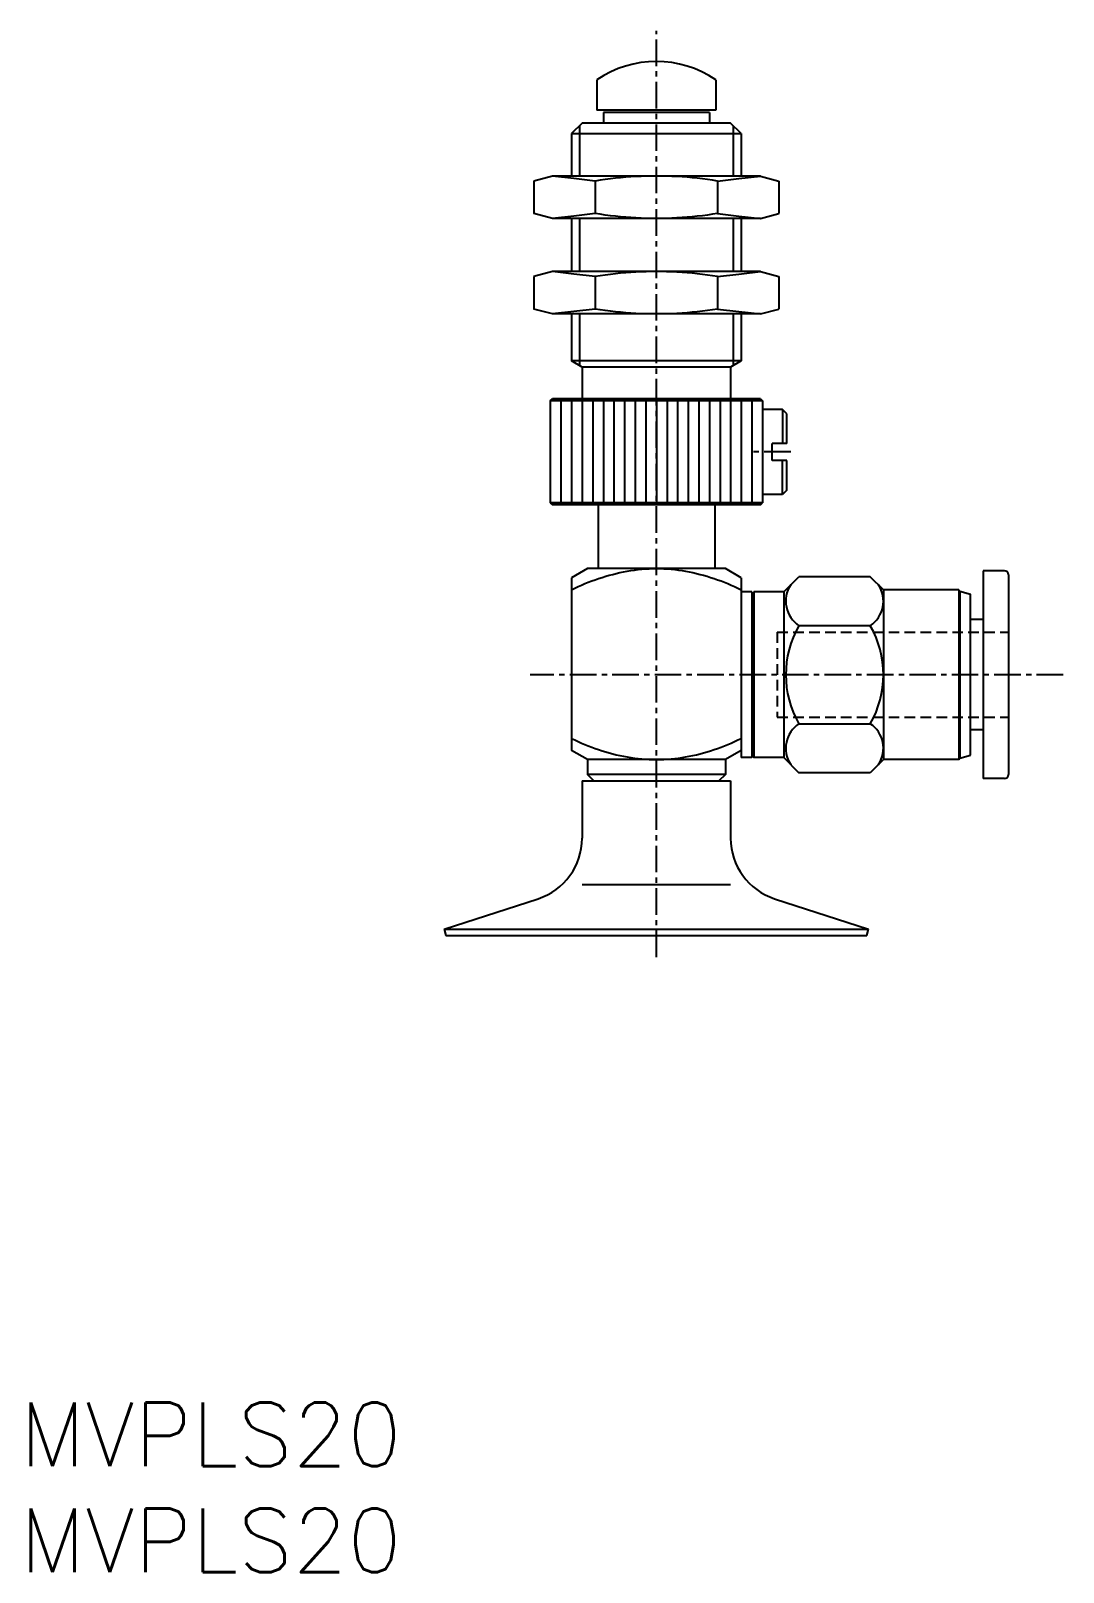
# Model space of a CAD drawing. Extents: x 0.5 to 49.2, y 0 to 72.6.
import ezdxf

# ---------------------------------------------------------------- set-up
doc = ezdxf.new("R2010")
doc.units = 0
doc.linetypes.add('CENTER', pattern=[2, 1.25, -0.25, 0.25, -0.25])
doc.linetypes.add('DASHED', pattern=[0.75, 0.5, -0.25])
doc.layers.get('0').update_dxf_attribs({"linetype": 'CONTINUOUS'})
doc.layers.add('CENTER', color=1, linetype='CENTER')
doc.styles.get("Standard").update_dxf_attribs({"font": 'txt.shx'})

# ---------------------------------------------------------------- blocks, each defined once
blk = doc.blocks.new('*U10')
at = {"color": 7, "linetype": 'CONTINUOUS'}
blk.add_text('MVPLS20', height=3, dxfattribs=at).set_placement((0, 0))
blk = doc.blocks.new('*U11')
at = {"color": 7, "linetype": 'CONTINUOUS'}
blk.add_text('MVPLS20', height=3, dxfattribs=at).set_placement((0, 5))

msp = doc.modelspace()

# ---------------------------------------------------------------- linework, layer by layer
at = {"color": 7, "linetype": 'CONTINUOUS'}
for p, q in [((27.199997, 70.342468), (27.199997, 68.900009)), ((32.800003, 70.342468), (32.800003, 68.900009)), ((26.500011, 68.300003), (26.000006, 67.799999)), ((33.500004, 68.300003), (26.500011, 68.300003)), ((32.800003, 68.900009), (27.199997, 68.900009)), ((27.5, 68.800003), (27.5, 68.300003)), ((32.5, 68.800003), (27.5, 68.800003)), ((32.5, 68.800003), (32.5, 68.300003)), ((34, 67.800007), (33.500004, 68.300003)), ((26, 67.800003), (34, 67.800003)), ((26, 67.800003), (26, 65.800003)), ((26.375, 68.175003), (26.375, 65.800003)), ((33.625, 68.175003), (33.625, 65.800003)), ((34, 67.800003), (34, 65.800003)), ((25.099968, 65.800003), (24.226492, 65.565956)), ((24.226501, 65.565948), (24.226501, 64.034058)), ((34.900025, 65.800003), (25.099968, 65.800003)), ((27.113251, 65.565948), (27.113251, 64.034058)), ((32.886749, 65.565948), (32.886749, 64.034058)), ((34.900025, 65.800003), (35.773501, 65.565956)), ((35.773499, 65.565948), (35.773499, 64.034058)), ((25.10002, 63.800003), (24.226491, 64.034065)), ((34.899999, 63.800003), (35.773505, 64.034058)), ((34.899999, 63.800003), (25.10002, 63.800003)), ((26, 63.800003), (26, 61.300003)), ((26.375, 63.800003), (26.375, 61.300003)), ((33.625, 63.800003), (33.625, 61.300003)), ((34, 63.800003), (34, 61.300003)), ((24.226501, 61.065948), (24.226501, 59.534058)), ((25.099995, 61.300003), (24.226503, 61.06595)), ((34.90002, 61.300003), (25.099995, 61.300003)), ((27.113251, 61.065948), (27.113251, 59.534058)), ((32.886749, 61.065948), (32.886749, 59.534058)), ((34.90002, 61.300003), (35.773496, 61.065956)), ((35.773499, 61.065948), (35.773499, 59.534058)), ((25.100022, 59.300003), (24.226493, 59.534065)), ((34.899989, 59.300003), (25.100022, 59.300003)), ((26, 59.300003), (26, 57.088684)), ((26.375, 59.300003), (26.375, 56.872177)), ((33.625, 59.300003), (33.625, 56.872177)), ((34, 59.300003), (34, 57.088684)), ((34.899989, 59.300003), (35.773502, 59.53406)), ((26.499994, 56.800009), (25.999997, 57.088682)), ((34, 57.088684), (26, 57.088684)), ((33.5, 56.800003), (26.5, 56.800003)), ((26.5, 56.800003), (26.5, 55.300003)), ((33.5, 56.800003), (33.5, 55.300003)), ((34.000003, 57.088678), (33.500003, 56.800003)), ((24.999999, 55.200005), (25.099998, 55.300005)), ((34.900002, 55.300003), (25.099998, 55.300003)), ((34.900001, 55.300001), (34.999999, 55.200003)), ((25, 55.200005), (25, 50.400002)), ((35, 55.200005), (25, 55.200005)), ((25.5, 55.200005), (25.5, 50.400002)), ((26, 55.200005), (26, 50.400002)), ((26.5, 55.200005), (26.5, 50.400002)), ((27, 55.200005), (27, 50.400002)), ((27.5, 55.200005), (27.5, 50.400002)), ((28, 55.200005), (28, 50.400002)), ((28.5, 55.200005), (28.5, 50.400002)), ((29, 55.200005), (29, 50.400002)), ((29.5, 55.200005), (29.5, 50.400002)), ((30, 55.200005), (30, 50.400002)), ((30.5, 55.200005), (30.5, 50.400002)), ((31, 55.200005), (31, 50.400002)), ((31.5, 55.200005), (31.5, 50.400002)), ((32, 55.200005), (32, 50.400002)), ((32.5, 55.200005), (32.5, 50.400002)), ((33, 55.200005), (33, 50.400002)), ((33.5, 55.200005), (33.5, 50.400002)), ((34, 55.200005), (34, 50.400002)), ((34.5, 55.200005), (34.5, 50.400002)), ((35, 55.200005), (35, 50.400002)), ((35.949997, 54.800003), (35, 54.800003)), ((35.949997, 54.800003), (35.949997, 53.200005)), ((36.149996, 54.600006), (35.95, 54.800003)), ((36.150002, 53.200005), (36.150002, 54.600006)), ((35.449997, 52.400002), (35.449997, 53.200005)), ((36.150002, 53.200005), (35.449997, 53.200005)), ((36.150002, 52.400002), (35.449997, 52.400002)), ((35.949997, 50.800003), (35.949997, 52.400002)), ((36.150002, 51), (36.150002, 52.400002)), ((36.149998, 51.000004), (35.949998, 50.800005)), ((24.999999, 50.400005), (25.100002, 50.300001)), ((35, 50.400002), (25, 50.400002)), ((34.900002, 50.300003), (25.099998, 50.300003)), ((27.25, 50.300003), (27.25, 47.300003)), ((32.75, 50.300003), (32.75, 47.300003)), ((34.899998, 50.300005), (34.999999, 50.400005)), ((35.949997, 50.800003), (35, 50.800003)), ((26.750002, 47.300003), (26.000003, 46.866991)), ((33.25, 47.300003), (26.75, 47.300003)), ((34.000003, 46.866989), (33.250001, 47.300003)), ((26, 46.866989), (26, 38.733017)), ((34, 46.866989), (34, 38.400002)), ((35.999995, 46.200006), (36.7188, 46.918812)), ((40.081198, 46.9188), (36.718802, 46.9188)), ((40.699998, 46.300007), (40.081199, 46.918806)), ((46.399997, 47.200005), (45.4, 47.200005)), ((45.4, 47.200005), (45.4, 37.400002)), ((46.599997, 47.000005), (46.599997, 37.600002)), ((34.499999, 46.200005), (34, 46.200005)), ((34.499999, 46.200005), (34.499999, 38.400002)), ((34.500005, 46.1), (34.600003, 46.199997)), ((34.599997, 46.199997), (34.599997, 38.400002)), ((35.999999, 46.199997), (34.599997, 46.199997)), ((35.999999, 46.199997), (35.999999, 38.400002)), ((44.261877, 46.300003), (40.699995, 46.300003)), ((40.699995, 46.300003), (40.699995, 38.300003)), ((44.261877, 46.300003), (44.261877, 38.300003)), ((44.26188, 46.299999), (44.3, 46.233974)), ((44.299995, 46.233976), (44.799996, 46.1)), ((44.300001, 46.233978), (44.300001, 38.366028)), ((44.800001, 42.300003), (44.800001, 46.099998)), ((40.081198, 44.609406), (36.718802, 44.609406)), ((45.4, 44.900002), (44.800001, 44.900002)), ((44.800001, 38.5), (44.800001, 42.300003)), ((36.718802, 39.990524), (40.081198, 39.990524)), ((45.4, 39.700005), (44.800001, 39.700005)), ((26.750001, 38.300004), (25.999999, 38.733018)), ((34, 38.733016), (33.250001, 38.300004)), ((33.25, 38.300003), (26.75, 38.300003)), ((26.75, 38.300003), (26.75, 37.600006)), ((33.25, 38.300003), (33.25, 37.600006)), ((34.499999, 38.400002), (34, 38.400002)), ((34.499997, 38.500004), (34.599995, 38.400005)), ((35.999999, 38.400002), (34.599997, 38.400002)), ((35.999996, 38.400004), (36.718798, 37.681202)), ((40.699996, 38.300007), (40.081191, 37.681202)), ((44.261877, 38.300003), (40.699995, 38.300003)), ((44.261876, 38.300005), (44.299996, 38.366032)), ((44.300001, 38.366025), (44.799995, 38.499998)), ((26.5, 37.300003), (33.5, 37.300003)), ((26.5, 37.300003), (26.5, 34.591606)), ((33.25, 37.600006), (26.75, 37.600006)), ((27.049999, 37.300004), (26.75, 37.600003)), ((33.249998, 37.600004), (32.949999, 37.300004)), ((33.5, 37.300003), (33.5, 34.591606)), ((40.081198, 37.681198), (36.718802, 37.681198)), ((46.399997, 37.400002), (45.4, 37.400002)), ((26.5, 32.411979), (33.5, 32.411979)), ((20, 30.300003), (24.427053, 31.738438)), ((35.572954, 31.738434), (40, 30.300003)), ((20, 30.300003), (20.080388, 30.000001)), ((20, 30.300003), (40, 30.300003)), ((20.080391, 30), (39.919617, 30)), ((39.919614, 30.000003), (40, 30.300003))]:
    msp.add_line(p, q, dxfattribs=at)
at = {"color": 3, "linetype": 'DASHED'}
for p, q in [((35.700003, 44.300003), (35.700003, 40.300003)), ((35.700003, 44.300003), (46.599997, 44.300003)), ((35.700003, 40.300003), (46.599997, 40.300003))]:
    msp.add_line(p, q, dxfattribs=at)
at = {"color": 7, "linetype": 'CONTINUOUS'}
for points in [[(27.113251, 65.565948), (26.106625, 65.682976), (25.099998, 65.800003)], [(32.886749, 65.565948), (33.893375, 65.682976), (34.900002, 65.800003)], [(27.113251, 64.034058), (26.106625, 63.91703), (25.099998, 63.800003)], [(32.886749, 64.034058), (33.893375, 63.91703), (34.900002, 63.800003)], [(27.113251, 61.065948), (26.106625, 61.182976), (25.099998, 61.300003)], [(32.886749, 61.065948), (33.893375, 61.182976), (34.900002, 61.300003)], [(27.113251, 59.534058), (26.106625, 59.41703), (25.099998, 59.300003)], [(32.886749, 59.534058), (33.893375, 59.41703), (34.900002, 59.300003)]]:
    msp.add_lwpolyline(points, dxfattribs=at)
for points in [[(32.886749, 65.565948, 0.026595258), (30.96665, 65.773647, 0.027261091), (29.033621, 65.773662, 0.026599002), (27.113251, 65.565948)], [(32.886749, 64.034058, -0.026595258), (30.96665, 63.826359, -0.027261091), (29.033621, 63.826344, -0.026599002), (27.113251, 64.034058)], [(32.886749, 61.065948, 0.026595258), (30.96665, 61.273647, 0.027261091), (29.033621, 61.273662, 0.026599002), (27.113251, 61.065948)], [(32.886749, 59.534058, -0.026595258), (30.96665, 59.326359, -0.027261091), (29.033621, 59.326344, -0.026599002), (27.113251, 59.534058)], [(26, 46.300003, -0.072334169), (28.62058, 47.177358, -0.088915611), (31.379583, 47.17733, -0.072329269), (34, 46.300003)], [(26, 39.300003, 0.072334169), (28.62058, 38.422648, 0.088915611), (31.379583, 38.422676, 0.072329269), (34, 39.300003)]]:
    msp.add_lwpolyline(points, format="xyb", dxfattribs=at)
for centre, radius, start, end in [((30, 66.200012), 5, 55.944205, 124.05579), ((37.486754, 45.764099), 1.386751, 146.37361, 236.37355), ((39.313246, 45.764099), 1.386751, 303.62643, 33.626399), ((46.399997, 47.000005), 0.2, 0, 90), ((40.718801, 42.300003), 4.618802, 150, 209.99995), ((36.081198, 42.300003), 4.618802, 330.00003, 30.000008), ((37.486754, 38.835907), 1.386751, 123.62643, 213.62642), ((39.313246, 38.835907), 1.386751, 326.37357, 56.373568), ((46.399997, 37.600002), 0.2, 270, 0), ((23.5, 34.591606), 3, 288, 0), ((36.5, 34.591606), 3, 179.99999, 251.99999)]:
    msp.add_arc(centre, radius, start, end, dxfattribs=at)
at = {"layer": 'CENTER', "color": 1, "linetype": 'CENTER'}
for p, q in [((30, 28.98684), (30, 72.645744)), ((36.332626, 52.800003), (34.490723, 52.800003)), ((49.173096, 42.300003), (24.042892, 42.300003))]:
    msp.add_line(p, q, dxfattribs=at)

# ---------------------------------------------------------------- block references
at = {"color": 7, "linetype": 'CONTINUOUS'}
for name in ['*U11', '*U10']:
    msp.add_blockref(name, (0, 0), dxfattribs=at)

doc.saveas('drawing.dxf')
